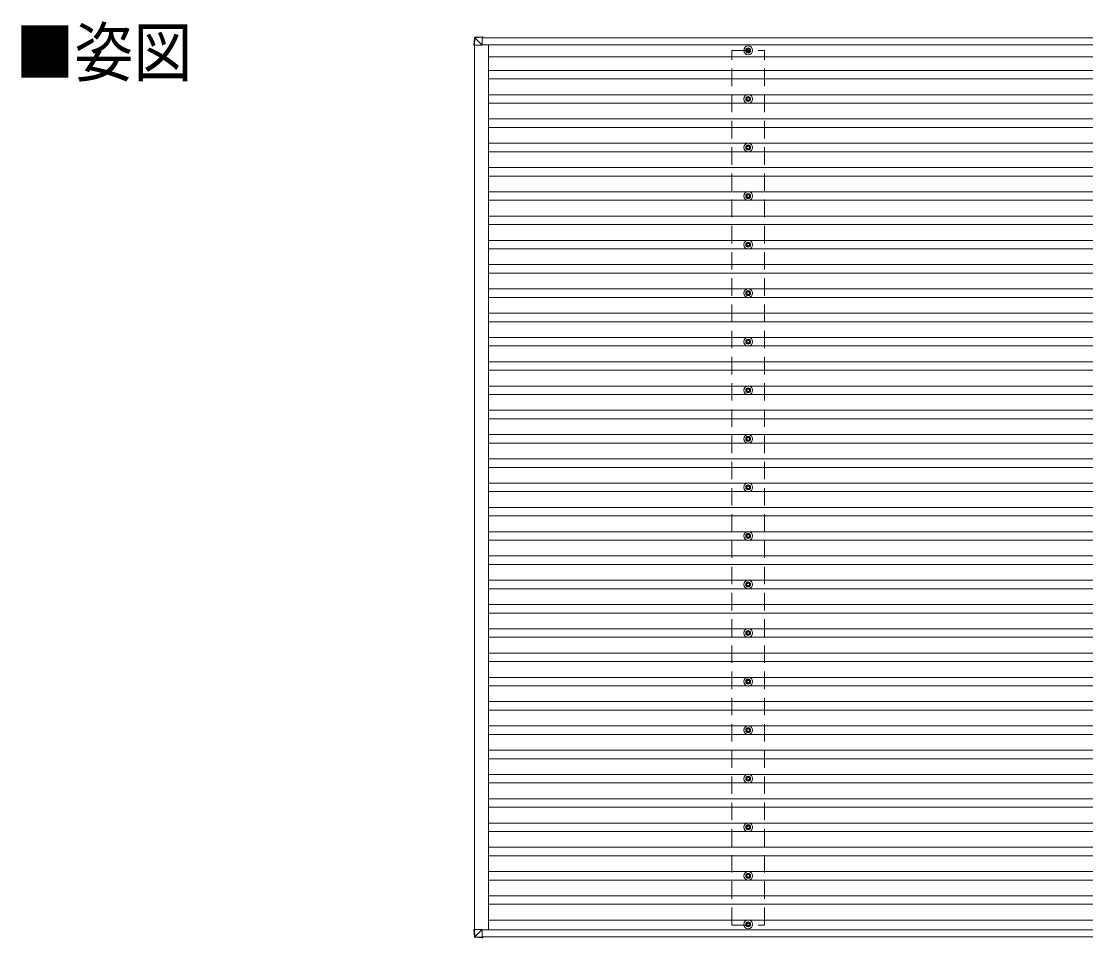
# Model space of a CAD drawing. Units: millimetres at full size, sheet at 1:60; details may follow other scales. Extents: x -16864 to 16864, y -11640 to 11640.
# Drawn here: x -2832 to 1553, y -1637 to 2138 of the extents above; entities that cross this region are included whole.
import ezdxf
from ezdxf.enums import TextEntityAlignment as Align

# ---------------------------------------------------------------- set-up
doc = ezdxf.new("R2010")
doc.units = ezdxf.units.MM
doc.header["$LTSCALE"] = 60
doc.linetypes.add('DASHED1', pattern=[1.8, 1.2, -0.6])
for name, color, linetype, lineweight in [('1-1', 2, 'Continuous', 9), ('1-2', 134, 'Continuous', 9), ('1-3', 5, 'Continuous', 5), ('1-4', 2, 'DASHED1', 9), ('1-5', 6, 'Continuous', 9)]:
    doc.layers.add(name, color=color, linetype=linetype, lineweight=lineweight)
doc.layers.add('1-7', color=7, linetype='Continuous')
doc.styles.add('ＭＳ ゴシック', font='')
doc.styles.get('ＭＳ ゴシック').set_extended_font_data('MS Gothic')

msp = doc.modelspace()

# ---------------------------------------------------------------- linework, layer by layer
at = {"layer": '1-1'}
for p, q in [((-933.22, 2069.97), (4925.64, 2069.97)), ((-965.69, 2039.48), (-965.69, -1602.73)), ((-933.24, 2040.97), (4925.64, 2040.97)), ((-907.89, 2040.97), (-907.89, -1605.03)), ((-907.89, 1991.47), (10831.72, 1991.47)), ((-907.89, -1564.53), (10831.72, -1564.53)), ((-933.28, -1605.03), (4925.64, -1605.03)), ((-931.18, -1634.03), (4925.64, -1634.03))]:
    msp.add_line(p, q, dxfattribs=at)
at = {"layer": '1-2'}
for p, q in [((-907.89, 1935.47), (10831.72, 1935.47)), ((-907.89, 1900.47), (10831.72, 1900.47)), ((-907.89, 1835.47), (10831.72, 1835.47)), ((-907.89, 1800.47), (10831.72, 1800.47)), ((-907.89, 1735.47), (10831.72, 1735.47)), ((-907.89, 1700.47), (10831.72, 1700.47)), ((-907.89, 1635.47), (10831.72, 1635.47)), ((-907.89, 1600.47), (10831.72, 1600.47)), ((-907.89, 1535.47), (10831.72, 1535.47)), ((-907.89, 1500.47), (10831.72, 1500.47)), ((-907.89, 1435.47), (10831.72, 1435.47)), ((-907.89, 1400.47), (10831.72, 1400.47)), ((-907.89, 1335.47), (10831.72, 1335.47)), ((-907.89, 1300.47), (10831.72, 1300.47)), ((-907.89, 1235.47), (10831.72, 1235.47)), ((-907.89, 1200.47), (10831.72, 1200.47)), ((-907.89, 1135.47), (10831.72, 1135.47)), ((-907.89, 1100.47), (10831.72, 1100.47)), ((-907.89, 1035.47), (10831.72, 1035.47)), ((-907.89, 1000.47), (10831.72, 1000.47)), ((-907.89, 935.47), (10831.72, 935.47)), ((-907.89, 900.47), (10831.72, 900.47)), ((-907.89, 835.47), (10831.72, 835.47)), ((-907.89, 800.47), (10831.72, 800.47)), ((-907.89, 735.47), (10831.72, 735.47)), ((-907.89, 700.47), (10831.72, 700.47)), ((-907.89, 635.47), (10831.72, 635.47)), ((-907.89, 600.47), (10831.72, 600.47)), ((-907.89, 535.47), (10831.72, 535.47)), ((-907.89, 500.47), (10831.72, 500.47)), ((-907.89, 435.47), (10831.72, 435.47)), ((-907.89, 400.47), (10831.72, 400.47)), ((-907.89, 335.47), (10831.72, 335.47)), ((-907.89, 300.47), (10831.72, 300.47)), ((-907.89, 235.47), (10831.72, 235.47)), ((-907.89, 200.47), (10831.72, 200.47)), ((-907.89, 135.47), (10831.72, 135.47)), ((-907.89, 100.47), (10831.72, 100.47)), ((-907.89, 35.47), (10831.72, 35.47)), ((-907.89, 0.47), (10831.72, 0.47)), ((-907.89, -64.53), (10831.72, -64.53)), ((-907.89, -99.53), (10831.72, -99.53)), ((-907.89, -164.53), (10831.72, -164.53)), ((-907.89, -199.53), (10831.72, -199.53)), ((-907.89, -264.53), (10831.72, -264.53)), ((-907.89, -299.53), (10831.72, -299.53)), ((-907.89, -364.53), (10831.72, -364.53)), ((-907.89, -399.53), (10831.72, -399.53)), ((-907.89, -464.53), (10831.72, -464.53)), ((-907.89, -499.53), (10831.72, -499.53)), ((-907.89, -564.53), (10831.72, -564.53)), ((-907.89, -599.53), (10831.72, -599.53)), ((-907.89, -664.53), (10831.72, -664.53)), ((-907.89, -699.53), (10831.72, -699.53)), ((-907.89, -764.53), (10831.72, -764.53)), ((-907.89, -799.53), (10831.72, -799.53)), ((-907.89, -864.53), (10831.72, -864.53)), ((-907.89, -899.53), (10831.72, -899.53)), ((-907.89, -964.53), (10831.72, -964.53)), ((-907.89, -999.53), (10831.72, -999.53)), ((-907.89, -1064.53), (10831.72, -1064.53)), ((-907.89, -1099.53), (10831.72, -1099.53)), ((-907.89, -1164.53), (10831.72, -1164.53)), ((-907.89, -1199.53), (10831.72, -1199.53)), ((-907.89, -1264.53), (10831.72, -1264.53)), ((-907.89, -1299.53), (10831.72, -1299.53)), ((-907.89, -1364.53), (10831.72, -1364.53)), ((-907.89, -1399.53), (10831.72, -1399.53)), ((-907.89, -1464.53), (10831.72, -1464.53)), ((-907.89, -1499.53), (10831.72, -1499.53))]:
    msp.add_line(p, q, dxfattribs=at)
at = {"layer": '1-3'}
for p, q in [((156.73, 2019.72), (152.31, 2019.72)), ((156.73, 2019.72), (152.31, 2019.72)), ((160.56, 2027.97), (160.56, 2023.55)), ((164.06, 2027.97), (164.06, 2023.55)), ((172.31, 2019.72), (167.89, 2019.72)), ((172.31, 2019.72), (167.89, 2019.72)), ((156.73, 2016.22), (152.31, 2016.22)), ((156.73, 2016.22), (152.31, 2016.22)), ((160.56, 2012.39), (160.56, 2007.97)), ((164.06, 2012.39), (164.06, 2007.97)), ((172.31, 2016.22), (167.89, 2016.22)), ((172.31, 2016.22), (167.89, 2016.22)), ((156.73, 1819.72), (152.31, 1819.72)), ((156.73, 1816.22), (152.31, 1816.22)), ((160.56, 1827.97), (160.56, 1823.55)), ((160.56, 1812.39), (160.56, 1807.97)), ((164.06, 1827.97), (164.06, 1823.55)), ((164.06, 1812.39), (164.06, 1807.97)), ((172.31, 1819.72), (167.89, 1819.72)), ((172.31, 1816.22), (167.89, 1816.22)), ((160.56, 1627.97), (160.56, 1623.55)), ((164.06, 1627.97), (164.06, 1623.55)), ((156.73, 1619.72), (152.31, 1619.72)), ((156.73, 1616.22), (152.31, 1616.22)), ((160.56, 1612.39), (160.56, 1607.97)), ((164.06, 1612.39), (164.06, 1607.97)), ((172.31, 1619.72), (167.89, 1619.72)), ((172.31, 1616.22), (167.89, 1616.22)), ((156.73, 1419.72), (152.31, 1419.72)), ((156.73, 1416.22), (152.31, 1416.22)), ((160.56, 1427.97), (160.56, 1423.55)), ((160.56, 1412.39), (160.56, 1407.97)), ((164.06, 1427.97), (164.06, 1423.55)), ((164.06, 1412.39), (164.06, 1407.97)), ((172.31, 1419.72), (167.89, 1419.72)), ((172.31, 1416.22), (167.89, 1416.22)), ((160.56, 1227.97), (160.56, 1223.55)), ((164.06, 1227.97), (164.06, 1223.55)), ((156.73, 1219.72), (152.31, 1219.72)), ((156.73, 1216.22), (152.31, 1216.22)), ((160.56, 1212.39), (160.56, 1207.97)), ((164.06, 1212.39), (164.06, 1207.97)), ((172.31, 1219.72), (167.89, 1219.72)), ((172.31, 1216.22), (167.89, 1216.22)), ((156.73, 1019.72), (152.31, 1019.72)), ((156.73, 1016.22), (152.31, 1016.22)), ((160.56, 1027.97), (160.56, 1023.55)), ((160.56, 1012.39), (160.56, 1007.97)), ((164.06, 1027.97), (164.06, 1023.55)), ((164.06, 1012.39), (164.06, 1007.97)), ((172.31, 1019.72), (167.89, 1019.72)), ((172.31, 1016.22), (167.89, 1016.22)), ((156.73, 819.72), (152.31, 819.72)), ((156.73, 816.22), (152.31, 816.22)), ((160.56, 827.97), (160.56, 823.55)), ((160.56, 812.39), (160.56, 807.97)), ((164.06, 827.97), (164.06, 823.55)), ((164.06, 812.39), (164.06, 807.97)), ((172.31, 819.72), (167.89, 819.72)), ((172.31, 816.22), (167.89, 816.22)), ((156.73, 619.72), (152.31, 619.72)), ((156.73, 616.22), (152.31, 616.22)), ((160.56, 627.97), (160.56, 623.55)), ((164.06, 627.97), (164.06, 623.55)), ((172.31, 619.72), (167.89, 619.72)), ((172.31, 616.22), (167.89, 616.22)), ((160.56, 612.39), (160.56, 607.97)), ((164.06, 612.39), (164.06, 607.97)), ((156.73, 419.72), (152.31, 419.72)), ((156.73, 416.22), (152.31, 416.22)), ((160.56, 427.97), (160.56, 423.55)), ((160.56, 412.39), (160.56, 407.97)), ((164.06, 427.97), (164.06, 423.55)), ((164.06, 412.39), (164.06, 407.97)), ((172.31, 419.72), (167.89, 419.72)), ((172.31, 416.22), (167.89, 416.22)), ((156.73, 219.72), (152.31, 219.72)), ((160.56, 227.97), (160.56, 223.55)), ((164.06, 227.97), (164.06, 223.55)), ((172.31, 219.72), (167.89, 219.72)), ((156.73, 216.22), (152.31, 216.22)), ((160.56, 212.39), (160.56, 207.97)), ((164.06, 212.39), (164.06, 207.97)), ((172.31, 216.22), (167.89, 216.22)), ((156.73, 19.72), (152.31, 19.72)), ((156.73, 16.22), (152.31, 16.22)), ((160.56, 27.97), (160.56, 23.55)), ((160.56, 12.39), (160.56, 7.97)), ((164.06, 27.97), (164.06, 23.55)), ((164.06, 12.39), (164.06, 7.97)), ((172.31, 19.72), (167.89, 19.72)), ((172.31, 16.22), (167.89, 16.22)), ((160.56, -172.03), (160.56, -176.45)), ((164.06, -172.03), (164.06, -176.45)), ((156.73, -180.28), (152.31, -180.28)), ((156.73, -183.78), (152.31, -183.78)), ((160.56, -187.61), (160.56, -192.03)), ((164.06, -187.61), (164.06, -192.03)), ((172.31, -180.28), (167.89, -180.28)), ((172.31, -183.78), (167.89, -183.78)), ((156.73, -380.28), (152.31, -380.28)), ((156.73, -383.78), (152.31, -383.78)), ((160.56, -372.03), (160.56, -376.45)), ((160.56, -387.61), (160.56, -392.03)), ((164.06, -372.03), (164.06, -376.45)), ((164.06, -387.61), (164.06, -392.03)), ((172.31, -380.28), (167.89, -380.28)), ((172.31, -383.78), (167.89, -383.78)), ((156.73, -580.28), (152.31, -580.28)), ((156.73, -583.78), (152.31, -583.78)), ((160.56, -572.03), (160.56, -576.45)), ((160.56, -587.61), (160.56, -592.03)), ((164.06, -572.03), (164.06, -576.45)), ((164.06, -587.61), (164.06, -592.03)), ((172.31, -580.28), (167.89, -580.28)), ((172.31, -583.78), (167.89, -583.78)), ((156.73, -780.28), (152.31, -780.28)), ((156.73, -783.78), (152.31, -783.78)), ((160.56, -772.03), (160.56, -776.45)), ((160.56, -787.61), (160.56, -792.03)), ((164.06, -772.03), (164.06, -776.45)), ((164.06, -787.61), (164.06, -792.03)), ((172.31, -780.28), (167.89, -780.28)), ((172.31, -783.78), (167.89, -783.78)), ((156.73, -980.28), (152.31, -980.28)), ((156.73, -983.78), (152.31, -983.78)), ((160.56, -972.03), (160.56, -976.45)), ((160.56, -987.61), (160.56, -992.03)), ((164.06, -972.03), (164.06, -976.45)), ((164.06, -987.61), (164.06, -992.03)), ((172.31, -980.28), (167.89, -980.28)), ((172.31, -983.78), (167.89, -983.78)), ((156.73, -1180.28), (152.31, -1180.28)), ((156.73, -1183.78), (152.31, -1183.78)), ((160.56, -1172.03), (160.56, -1176.45)), ((164.06, -1172.03), (164.06, -1176.45)), ((172.31, -1180.28), (167.89, -1180.28)), ((172.31, -1183.78), (167.89, -1183.78)), ((160.56, -1187.61), (160.56, -1192.03)), ((164.06, -1187.61), (164.06, -1192.03)), ((156.73, -1380.28), (152.31, -1380.28)), ((156.73, -1383.78), (152.31, -1383.78)), ((160.56, -1372.03), (160.56, -1376.45)), ((160.56, -1387.61), (160.56, -1392.03)), ((164.06, -1372.03), (164.06, -1376.45)), ((164.06, -1387.61), (164.06, -1392.03)), ((172.31, -1380.28), (167.89, -1380.28)), ((172.31, -1383.78), (167.89, -1383.78)), ((160.56, -1572.03), (160.56, -1576.45)), ((164.06, -1572.03), (164.06, -1576.45)), ((156.73, -1580.28), (152.31, -1580.28)), ((156.73, -1583.78), (152.31, -1583.78)), ((160.56, -1587.61), (160.56, -1592.03)), ((164.06, -1587.61), (164.06, -1592.03)), ((172.31, -1580.28), (167.89, -1580.28)), ((172.31, -1583.78), (167.89, -1583.78))]:
    msp.add_line(p, q, dxfattribs=at)
for centre, radius in [((162.31, 2017.97), 18.25), ((162.31, 2017.97), 18.25), ((162.31, 2017.97), 10.15), ((162.31, 2017.97), 10.15), ((162.31, 2017.97), 5.85), ((162.31, 2017.97), 5.85), ((162.31, 2017.97), 5.25), ((162.31, 2017.97), 5.25), ((162.31, 1817.97), 18.25), ((162.31, 1817.97), 10.15), ((162.31, 1817.97), 5.85), ((162.31, 1817.97), 5.25), ((162.31, 1617.97), 18.25), ((162.31, 1617.97), 10.15), ((162.31, 1617.97), 5.85), ((162.31, 1617.97), 5.25), ((162.31, 1417.97), 18.25), ((162.31, 1417.97), 10.15), ((162.31, 1417.97), 5.85), ((162.31, 1417.97), 5.25), ((162.31, 1217.97), 18.25), ((162.31, 1217.97), 10.15), ((162.31, 1217.97), 5.85), ((162.31, 1217.97), 5.25), ((162.31, 1017.97), 18.25), ((162.31, 1017.97), 10.15), ((162.31, 1017.97), 5.85), ((162.31, 1017.97), 5.25), ((162.31, 817.97), 18.25), ((162.31, 817.97), 10.15), ((162.31, 817.97), 5.85), ((162.31, 817.97), 5.25), ((162.31, 617.97), 18.25), ((162.31, 617.97), 10.15), ((162.31, 617.97), 5.85), ((162.31, 617.97), 5.25), ((162.31, 417.97), 18.25), ((162.31, 417.97), 10.15), ((162.31, 417.97), 5.85), ((162.31, 417.97), 5.25), ((162.31, 217.97), 18.25), ((162.31, 217.97), 10.15), ((162.31, 217.97), 5.85), ((162.31, 217.97), 5.25), ((162.31, 17.97), 18.25), ((162.31, 17.97), 10.15), ((162.31, 17.97), 5.85), ((162.31, 17.97), 5.25), ((162.31, -182.03), 18.25), ((162.31, -182.03), 10.15), ((162.31, -182.03), 5.85), ((162.31, -182.03), 5.25), ((162.31, -382.03), 18.25), ((162.31, -382.03), 10.15), ((162.31, -382.03), 5.85), ((162.31, -382.03), 5.25), ((162.31, -582.03), 18.25), ((162.31, -582.03), 10.15), ((162.31, -582.03), 5.85), ((162.31, -582.03), 5.25), ((162.31, -782.03), 18.25), ((162.31, -782.03), 10.15), ((162.31, -782.03), 5.85), ((162.31, -782.03), 5.25), ((162.31, -982.03), 18.25), ((162.31, -982.03), 10.15), ((162.31, -982.03), 5.85), ((162.31, -982.03), 5.25), ((162.31, -1182.03), 18.25), ((162.31, -1182.03), 10.15), ((162.31, -1182.03), 5.85), ((162.31, -1182.03), 5.25), ((162.31, -1382.03), 18.25), ((162.31, -1382.03), 10.15), ((162.31, -1382.03), 5.85), ((162.31, -1382.03), 5.25), ((162.31, -1582.03), 18.25), ((162.31, -1582.03), 10.15), ((162.31, -1582.03), 5.85), ((162.31, -1582.03), 5.25)]:
    msp.add_circle(centre, radius, dxfattribs=at)
at = {"layer": '1-4'}
for p, q in [((95.31, 2017.97), (229.31, 2017.97)), ((95.31, -1584.78), (95.31, 2017.97)), ((229.31, -1584.78), (229.31, 2017.97)), ((95.31, -1584.78), (229.31, -1584.78))]:
    msp.add_line(p, q, dxfattribs=at)
at = {"layer": '1-5'}
for p, q in [((-967.52, 2039.48), (-965.66, 2070.04)), ((-963.79, 2069.92), (-965.65, 2039.48)), ((-963.78, 2071.91), (-933.23, 2073.78)), ((-933.26, 2071.88), (-963.74, 2070.02)), ((-933.28, 2039.48), (-963.69, 2069.92)), ((-933.26, 2071.88), (-933.28, 2039.48)), ((-933.24, 2039.51), (-933.22, 2070.81)), ((-931.16, 2073.78), (-933.23, 2073.78)), ((-933.22, 2071.16), (-931.19, 2071.28)), ((-931.18, 2070.82), (-933.22, 2070.69)), ((-933.22, 2070.48), (-931.14, 2070.48)), ((-933.21, 2071.28), (-931.19, 2071.28)), ((-931.18, 2070.48), (-931.18, 2070.82)), ((-931.15, 2072.85), (-931.14, 2070.48)), ((-965.65, 2039.48), (-967.52, 2039.48)), ((-965.65, 2039.48), (-933.28, 2039.48)), ((-967.52, -1602.73), (-965.66, -1633.29)), ((-965.65, -1602.73), (-967.52, -1602.73)), ((-965.65, -1602.73), (-933.28, -1602.73)), ((-963.79, -1633.17), (-965.65, -1602.73)), ((-933.28, -1602.73), (-963.69, -1633.17)), ((-933.26, -1635.13), (-933.28, -1602.73)), ((-933.24, -1602.76), (-933.22, -1634.06)), ((-963.78, -1635.16), (-933.23, -1637.03)), ((-933.26, -1635.13), (-963.74, -1633.27)), ((-931.16, -1637.03), (-933.23, -1637.03)), ((-933.22, -1633.73), (-931.14, -1633.73)), ((-931.18, -1634.06), (-933.22, -1633.94)), ((-933.22, -1634.41), (-931.19, -1634.53)), ((-933.21, -1634.53), (-931.19, -1634.53)), ((-931.18, -1633.73), (-931.18, -1634.06)), ((-931.15, -1636.1), (-931.14, -1633.73))]:
    msp.add_line(p, q, dxfattribs=at)
for centre, radius, start, end in [((-963.66, 2069.92), 2, 93.50293, 176.50293), ((-957.66, 2177.69), 107.95, 265.75452, 266.7454), ((-956.27, 2070.87), 7.58, 172.1116, 187.2478), ((-963.66, -1633.17), 2, 183.49707, 266.49707), ((-957.66, -1740.94), 107.95, 93.2546, 94.24548), ((-956.27, -1634.12), 7.58, 172.7522, 187.8884)]:
    msp.add_arc(centre, radius, start, end, dxfattribs=at)
for centre, major_axis, ratio, start_param, end_param in [((-963.66, 2069.92), (-0.12, 2), 0.038822, 6.2823106, 7.8008448), ((-933.23, 2071.78), (0, 2), 0.014285, 0, 1.5185342), ((-933.21, 2070.78), (0, 0.501), 0.014285, 0, 1.5185342), ((-931.19, 2070.78), (0, 0.501), 0.014308, 4.778368, 6.283186), ((-931.16, 2072.78), (0, 1), 0.014308, 4.778368, 6.283186), ((-963.66, -1633.17), (-0.12, -2), 0.038822, 4.7655258, 6.28406), ((-933.23, -1635.03), (0, -2), 0.014285, 4.7646511, 6.2831853), ((-933.21, -1634.03), (0, -0.501), 0.014285, 4.7646511, 6.2831853), ((-931.19, -1634.03), (0, -0.501), 0.014308, 6.2831846, 7.7880026), ((-931.16, -1636.03), (0, -1), 0.014308, 6.2831846, 7.7880026)]:
    msp.add_ellipse(centre, major_axis=major_axis, ratio=ratio, start_param=start_param, end_param=end_param, dxfattribs=at)

# ---------------------------------------------------------------- texts
at = {"layer": '1-7', "style": 'ＭＳ ゴシック', "width": 0.9}
msp.add_text('■姿図', height=197.9, dxfattribs=at).set_placement((-2856.76, 1851.79), align=Align.BOTTOM_LEFT)

doc.saveas('drawing.dxf')
